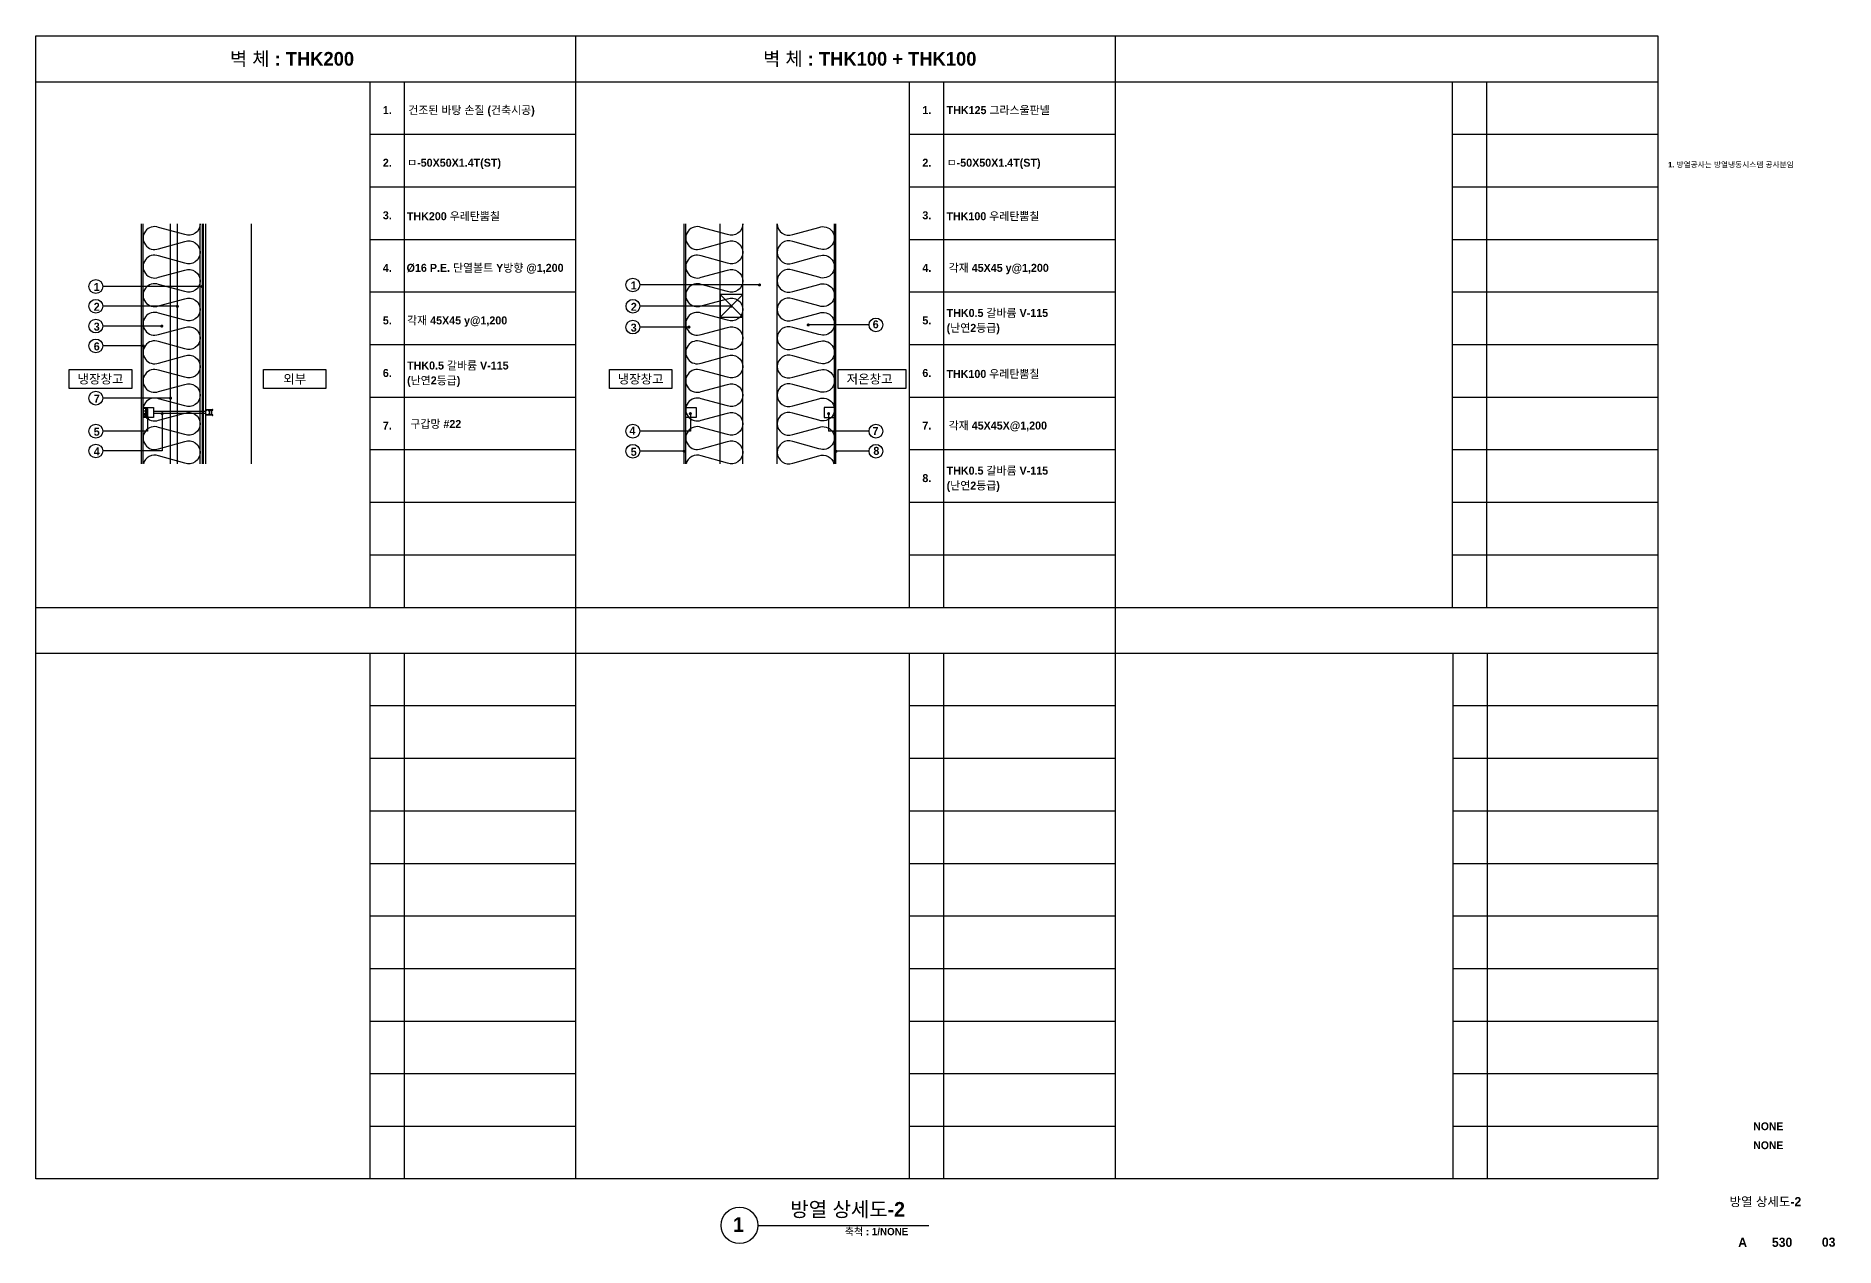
# Model space of a CAD drawing. Extents: x 0 to 33270, y 0 to 5940.
# Drawn here: x 8600 to 16469, y 251 to 5550 of the extents above; entities that cross this region are included whole.
import ezdxf
from ezdxf.enums import TextEntityAlignment as Align

# ---------------------------------------------------------------- set-up
doc = ezdxf.new("R2010")
doc.units = 0
doc.header["$LTSCALE"] = 300
doc.header["$MEASUREMENT"] = 0
doc.linetypes.add('JIS_02_0.7', pattern=[1.35, 0.75, -0.6])
doc.layers.get('0').update_dxf_attribs({"linetype": 'CONTINUOUS'})
for name, color, linetype in [('A-ANNO-GRA1', 7, 'CONTINUOUS'), ('A-ANNO-LEAD', 4, 'CONTINUOUS'), ('A-ANNO-TEXT1', 7, 'CONTINUOUS'), ('A-ST-AXIS-BUB', 7, 'CONTINUOUS'), ('conc', 2, 'CONTINUOUS'), ('tt1', 3, 'CONTINUOUS'), ('WALL3', 3, 'CONTINUOUS'), ('단열', 251, 'CONTINUOUS'), ('볼트', 253, 'JIS_02_0.7')]:
    doc.layers.add(name, color=color, linetype=linetype)
doc.styles.add('2020음성 1차', font='나눔고딕Bold.ttf')

msp = doc.modelspace()

# ---------------------------------------------------------------- linework, layer by layer
for p, q in [((9061.4, 3678.3), (9061.4, 4728.3)), ((9068.4, 3678.3), (9068.4, 4728.3)), ((9328.4, 3678.3), (9328.4, 4728.3)), ((9333.4, 3678.3), (9333.4, 4728.3)), ((11435.3, 3678.3), (11435.3, 4728.3)), ((11442.3, 3678.3), (11442.3, 4728.3)), ((12092.3, 3678.3), (12092.3, 4728.3)), ((12099.3, 3678.3), (12099.3, 4728.3)), ((9068.4, 3925.1), (9113.4, 3925.1)), ((9068.4, 3925.1), (9113.4, 3925.1)), ((9068.4, 3880.1), (9068.4, 3925.1)), ((9113.4, 3880.1), (9068.4, 3880.1)), ((9113.4, 3880.1), (9068.4, 3880.1)), ((9113.4, 3925.1), (9113.4, 3880.1)), ((9113.4, 3925.1), (9113.4, 3880.1)), ((11442.3, 3925.1), (11487.3, 3925.1)), ((11442.3, 3880.1), (11442.3, 3925.1)), ((11487.3, 3880.1), (11442.3, 3880.1)), ((11487.3, 3925.1), (11487.3, 3880.1)), ((12092.3, 3925.1), (12047.3, 3925.1)), ((12047.3, 3925.1), (12047.3, 3880.1)), ((12047.3, 3880.1), (12092.3, 3880.1)), ((12092.3, 3880.1), (12092.3, 3925.1))]:
    msp.add_line(p, q)
at = {"layer": 'A-ANNO-GRA1'}
for p, q in [((10960, 5550), (10960, 550)), ((10960, 5550), (10960, 550)), ((13320, 5550), (13320, 550)), ((8600, 5350), (15695, 5350)), ((10060, 5350), (10060, 3050)), ((10210, 5350), (10210, 3050)), ((12420, 5350), (12420, 3050)), ((12570, 5350), (12570, 3050)), ((14795, 5350), (14795, 3050)), ((14945, 5350), (14945, 3050)), ((10060, 5120), (10960, 5120)), ((12420, 5120), (13320, 5120)), ((14795, 5120), (15695, 5120)), ((10060, 4890), (10960, 4890)), ((12420, 4890), (13320, 4890)), ((14795, 4890), (15695, 4890)), ((10060, 4660), (10960, 4660)), ((12420, 4660), (13320, 4660)), ((14795, 4660), (15695, 4660)), ((10060, 4430), (10960, 4430)), ((12420, 4430), (13320, 4430)), ((14795, 4430), (15695, 4430)), ((10060, 4200), (10960, 4200)), ((12420, 4200), (13320, 4200)), ((14795, 4200), (15695, 4200)), ((10060, 3970), (10960, 3970)), ((12420, 3970), (13320, 3970)), ((14795, 3970), (15695, 3970)), ((10060, 3740), (10960, 3740)), ((12420, 3740), (13320, 3740)), ((14795, 3740), (15695, 3740)), ((10060, 3510), (10960, 3510)), ((12420, 3510), (13320, 3510)), ((14795, 3510), (15695, 3510)), ((10060, 3280), (10960, 3280)), ((12420, 3280), (13320, 3280)), ((14795, 3280), (15695, 3280)), ((8600, 3050), (15695, 3050)), ((8600, 2850), (15695, 2850)), ((10060, 2850), (10060, 550)), ((10210, 2850), (10210, 550)), ((12420, 2850), (12420, 550)), ((12570, 2850), (12570, 550)), ((14798.2, 2850), (14798.2, 550)), ((14948.2, 2850), (14948.2, 550)), ((10060, 2620), (10960, 2620)), ((12420, 2620), (13320, 2620)), ((14798.2, 2620), (15695, 2620)), ((10060, 2390), (10960, 2390)), ((12420, 2390), (13320, 2390)), ((14798.2, 2390), (15695, 2390)), ((10060, 2160), (10960, 2160)), ((12420, 2160), (13320, 2160)), ((14798.2, 2160), (15695, 2160)), ((10060, 1930), (10960, 1930)), ((12420, 1930), (13320, 1930)), ((14798.2, 1930), (15695, 1930)), ((10060, 1700), (10960, 1700)), ((12420, 1700), (13320, 1700)), ((14798.2, 1700), (15695, 1700)), ((10060, 1470), (10960, 1470)), ((12420, 1470), (13320, 1470)), ((14798.2, 1470), (15695, 1470)), ((10060, 1240), (10960, 1240)), ((12420, 1240), (13320, 1240)), ((14798.2, 1240), (15695, 1240)), ((10060, 1010), (10960, 1010)), ((12420, 1010), (13320, 1010)), ((14798.2, 1010), (15695, 1010)), ((10060, 780), (10960, 780)), ((12420, 780), (13320, 780)), ((14798.2, 780), (15695, 780))]:
    msp.add_line(p, q, dxfattribs=at)
msp.add_lwpolyline([(15695, 550), (8600, 550), (8600, 5550), (15695, 5550)], close=True, dxfattribs=at)
at = {"layer": 'A-ANNO-LEAD', "linetype": 'Continuous'}
for p, q in [((9088.4, 3897.6), (9088.4, 3820.9)), ((9088.4, 3880.1), (9088.4, 3820.9)), ((11462.3, 3897.6), (11462.3, 3820.9)), ((12067.3, 3897.6), (12067.3, 3820.9))]:
    msp.add_line(p, q, dxfattribs=at)
for points in [[(9326.2, 4453.9), (8891.8, 4453.9)], [(11765, 4460.5), (11240.7, 4460.5)], [(9218.4, 4367.3), (8891.8, 4367.3)], [(9218.4, 4367.3), (8891.8, 4367.3)], [(11640.4, 4367.3), (11241.2, 4367.3)], [(9150.3, 4280.7), (8891.8, 4280.7)], [(9093.3, 4280.7), (8891.8, 4280.7)], [(11459.7, 4276.2), (11240.7, 4276.2)], [(12243.9, 4285.6), (11974.7, 4285.6)], [(9068.4, 4194.1), (8891.8, 4194.1)], [(9188.4, 3965.4), (8891.8, 3965.4)], [(9152.1, 3897.6), (9152.1, 3734.2), (8891.8, 3734.2)], [(9088.4, 3820.9), (8891.8, 3820.9)], [(9088.4, 3820.9), (8891.8, 3820.9)], [(11462.3, 3820.9), (11240.7, 3820.9)], [(12243.9, 3820.9), (12067.3, 3820.9)], [(11435.3, 3733), (11240.7, 3733)], [(12243.9, 3733), (12099.3, 3733)]]:
    msp.add_lwpolyline(points, dxfattribs=at)
at = {"layer": 'A-ANNO-LEAD', "linetype": 'Continuous', "const_width": 6.67}
for points in [[(9322.9, 4454.6, 1), (9329.4, 4453.2, 1)], [(11761.8, 4461.2, 1), (11768.3, 4459.9, 1)], [(9215.1, 4368, 1), (9221.7, 4366.6, 1)], [(11637.2, 4368, 1), (11643.7, 4366.6, 1)], [(9147, 4281.4, 1), (9153.6, 4280, 1)], [(11453.1, 4276.9, 1), (11459.7, 4275.6, 1)], [(11974.8, 4286.3, 1), (11981.3, 4284.9, 1)], [(9065.1, 4194.8, 1), (9071.7, 4193.4, 1)], [(9185.1, 3966.1, 1), (9191.7, 3964.7, 1)], [(9085.1, 3880.8, 1), (9091.6, 3879.4, 1)], [(9085.1, 3880.8, 1), (9091.6, 3879.4, 1)], [(9148.8, 3898.3, 1), (9155.3, 3896.9, 1)], [(11459, 3898.3, 1), (11465.5, 3896.9, 1)], [(12064, 3898.3, 1), (12070.5, 3896.9, 1)], [(11432, 3733.7, 1), (11438.5, 3732.3, 1)], [(12096, 3733.7, 1), (12102.5, 3732.3, 1)]]:
    msp.add_lwpolyline(points, format="xyb", close=True, dxfattribs=at)
at = {"layer": 'A-ST-AXIS-BUB', "color": 0}
msp.add_line((11757.3, 346.2), (12505.9, 346.2), dxfattribs=at)
at = {"layer": 'A-ST-AXIS-BUB'}
for points in [[(8745.4, 4090.6), (9018.9, 4090.6), (9018.9, 4007.8), (8745.4, 4007.8)], [(9595, 4090.6), (9868.5, 4090.6), (9868.5, 4007.8), (9595, 4007.8)], [(11108.2, 4090.6), (11381.7, 4090.6), (11381.7, 4007.8), (11108.2, 4007.8)], [(12109.5, 4090.6), (12404.4, 4090.6), (12404.4, 4007.8), (12109.5, 4007.8)]]:
    msp.add_lwpolyline(points, close=True, dxfattribs=at)
for centre in [(11210.7, 4460.5), (8861.8, 4453.9), (8861.8, 4367.3), (11211.2, 4367.3), (8861.8, 4280.7), (11210.7, 4276.2), (12273.9, 4285.6), (8861.8, 4194.1), (8861.8, 3965.4), (8861.8, 3820.9), (11210.7, 3820.9), (12273.9, 3820.9), (8861.8, 3734.2), (11210.7, 3733), (12273.9, 3733)]:
    msp.add_circle(centre, 30, dxfattribs=at)
at = {"layer": 'A-ST-AXIS-BUB', "color": 0}
msp.add_circle((11677.3, 346.2), 80, dxfattribs=at)
at = {"layer": 'conc'}
for p, q in [((9318.4, 3678.3), (9318.4, 4728.3)), ((12092.3, 3678.3), (12092.3, 4728.3))]:
    msp.add_line(p, q, dxfattribs=at)
at = {"layer": 'conc', "color": 3}
for p, q in [((11592.3, 3678.3), (11592.3, 4728.3)), ((11692.3, 3678.3), (11692.3, 4728.3)), ((11692.3, 3678.3), (11692.3, 4728.3)), ((11842.3, 3678.3), (11842.3, 4728.3)), ((11842.3, 3678.3), (11842.3, 4728.3)), ((11592.3, 4419.1), (11692.3, 4319.1)), ((11592.3, 4319.1), (11692.3, 4419.1))]:
    msp.add_line(p, q, dxfattribs=at)
msp.add_lwpolyline([(11592.3, 4319.1), (11692.3, 4319.1), (11692.3, 4419.1), (11592.3, 4419.1)], close=True, dxfattribs=at)
at = {"layer": 'tt1'}
for p, q in [((9188.4, 3678.3), (9188.4, 4728.3)), ((9218.4, 3678.3), (9218.4, 4728.3)), ((11592.3, 3678.3), (11592.3, 4728.3))]:
    msp.add_line(p, q, dxfattribs=at)
at = {"layer": 'WALL3'}
for p, q in [((9343.4, 3678.3), (9343.4, 4728.3)), ((9543.4, 3678.3), (9543.4, 4728.3))]:
    msp.add_line(p, q, dxfattribs=at)
at = {"layer": '단열', "color": 4}
for points in [[(9318.4, 4728.3, -0.524856), (9250.7, 4681.6), (9136.2, 4712.6, 1.449198), (9136.2, 4619.1), (9250.7, 4650.1, -0.524856), (9318.4, 4603.3, -0.524856), (9250.7, 4556.6), (9136.2, 4587.6, 1.449198), (9136.2, 4494.1), (9250.7, 4525.1, -0.524856), (9318.4, 4478.3, -0.524856), (9250.7, 4431.6), (9136.2, 4462.6, 1.449198), (9136.2, 4369.1), (9250.7, 4400.1, -0.524856), (9318.4, 4353.3, -0.524856), (9250.7, 4306.6), (9136.2, 4337.6, 1.449198), (9136.2, 4244.1), (9250.7, 4275.1, -0.524856), (9318.4, 4228.3, -0.524856), (9250.7, 4181.6), (9136.2, 4212.6, 1.449198), (9136.2, 4119.1), (9250.7, 4150.1, -0.524856), (9318.4, 4103.3, -0.524856), (9250.7, 4056.6), (9136.2, 4087.6, 1.449198), (9136.2, 3994.1), (9250.7, 4025.1, -0.524856), (9318.4, 3978.3, -0.524856), (9250.7, 3931.6), (9136.2, 3962.6, 1.449198), (9136.2, 3869.1), (9250.7, 3900.1, -0.524856), (9318.4, 3853.3, -0.524856), (9250.7, 3806.6), (9136.2, 3837.6, 1.449198), (9136.2, 3744.1), (9250.7, 3775.1, -0.524856), (9318.4, 3728.3, -0.524856), (9250.7, 3681.6), (9136.2, 3712.6, 0.446849), (9070, 3678.3, 0.446849)], [(11692.3, 4728.3, -0.524856), (11624.5, 4681.6), (11510, 4712.6, 1.449198), (11510, 4619.1), (11624.5, 4650.1, -0.524856), (11692.3, 4603.3, -0.524856), (11624.5, 4556.6), (11510, 4587.6, 1.449198), (11510, 4494.1), (11624.5, 4525.1, -0.524856), (11692.3, 4478.3, -0.524856), (11624.5, 4431.6), (11510, 4462.6, 1.449198), (11510, 4369.1), (11624.5, 4400.1, -0.524856), (11692.3, 4353.3, -0.524856), (11624.5, 4306.6), (11510, 4337.6, 1.449198), (11510, 4244.1), (11624.5, 4275.1, -0.524856), (11692.3, 4228.3, -0.524856), (11624.5, 4181.6), (11510, 4212.6, 1.449198), (11510, 4119.1), (11624.5, 4150.1, -0.524856), (11692.3, 4103.3, -0.524856), (11624.5, 4056.6), (11510, 4087.6, 1.449198), (11510, 3994.1), (11624.5, 4025.1, -0.524856), (11692.3, 3978.3, -0.524856), (11624.5, 3931.6), (11510, 3962.6, 1.449198), (11510, 3869.1), (11624.5, 3900.1, -0.524856), (11692.3, 3853.3, -0.524856), (11624.5, 3806.6), (11510, 3837.6, 1.449198), (11510, 3744.1), (11624.5, 3775.1, -0.524856), (11692.3, 3728.3, -0.524856), (11624.5, 3681.6), (11510, 3712.6, 0.446849), (11443.9, 3678.3, 0.446849)], [(11842.3, 4728.3, 0.524856), (11910, 4681.6), (12024.5, 4712.6, -1.449198), (12024.5, 4619.1), (11910, 4650.1, 0.524856), (11842.3, 4603.3, 0.524856), (11910, 4556.6), (12024.5, 4587.6, -1.449198), (12024.5, 4494.1), (11910, 4525.1, 0.524856), (11842.3, 4478.3, 0.524856), (11910, 4431.6), (12024.5, 4462.6, -1.449198), (12024.5, 4369.1), (11910, 4400.1, 0.524856), (11842.3, 4353.3, 0.524856), (11910, 4306.6), (12024.5, 4337.6, -1.449198), (12024.5, 4244.1), (11910, 4275.1, 0.524856), (11842.3, 4228.3, 0.524856), (11910, 4181.6), (12024.5, 4212.6, -1.449198), (12024.5, 4119.1), (11910, 4150.1, 0.524856), (11842.3, 4103.3, 0.524856), (11910, 4056.6), (12024.5, 4087.6, -1.449198), (12024.5, 3994.1), (11910, 4025.1, 0.524856), (11842.3, 3978.3, 0.524856), (11910, 3931.6), (12024.5, 3962.6, -1.449198), (12024.5, 3869.1), (11910, 3900.1, 0.524856), (11842.3, 3853.3, 0.524856), (11910, 3806.6), (12024.5, 3837.6, -1.449198), (12024.5, 3744.1), (11910, 3775.1, 0.524856), (11842.3, 3728.3, 0.524856), (11910, 3681.6), (12024.5, 3712.6, -0.446849), (12090.7, 3678.3, -0.446849)]]:
    msp.add_lwpolyline(points, format="xyb", dxfattribs=at)
at = {"layer": '볼트'}
for p, q in [((9068.4, 3919.1), (9068.4, 3909.1)), ((9068.4, 3896.1), (9068.4, 3886.1)), ((9087.4, 3920.1), (9069.4, 3920.1)), ((9087.4, 3920.1), (9069.4, 3920.1)), ((9078.4, 3908.1), (9069.4, 3908.1)), ((9078.4, 3908.1), (9069.4, 3908.1)), ((9078.4, 3897.1), (9069.4, 3897.1)), ((9078.4, 3897.1), (9069.4, 3897.1)), ((9087.4, 3885.1), (9069.4, 3885.1)), ((9087.4, 3885.1), (9069.4, 3885.1)), ((9078.4, 3920.1), (9078.4, 3885.1)), ((9078.4, 3920.1), (9078.4, 3885.1)), ((9088.4, 3908.6), (9078.4, 3908.6)), ((9088.4, 3908.6), (9078.4, 3908.6)), ((9088.4, 3896.6), (9078.4, 3896.6)), ((9088.4, 3896.6), (9078.4, 3896.6)), ((9080.4, 3920.1), (9080.4, 3885.1)), ((9080.4, 3920.1), (9080.4, 3885.1)), ((9082.4, 3920.1), (9082.4, 3885.1)), ((9082.4, 3920.1), (9082.4, 3885.1)), ((9084.4, 3920.1), (9084.4, 3885.1)), ((9084.4, 3920.1), (9084.4, 3885.1)), ((9086.4, 3920.1), (9086.4, 3885.1)), ((9086.4, 3920.1), (9086.4, 3885.1)), ((9088.4, 3919.1), (9088.4, 3886.1)), ((9088.4, 3919.1), (9088.4, 3886.1)), ((9341.2, 3907.6), (9088.4, 3907.6)), ((9088.4, 3897.6), (9088.4, 3907.6)), ((9088.4, 3897.6), (9088.4, 3907.6)), ((9341.2, 3897.6), (9088.4, 3897.6)), ((9358.4, 3914.6), (9344.4, 3914.6)), ((9371.4, 3912.6), (9344.4, 3912.6)), ((9350.4, 3892.6), (9344.4, 3892.6)), ((9371.4, 3892.6), (9344.4, 3892.6)), ((9358.4, 3890.6), (9344.4, 3890.6)), ((9371.4, 3915.6), (9358.4, 3914.6)), ((9358.4, 3904.6), (9358.4, 3900.6)), ((9371.4, 3889.6), (9358.4, 3890.6)), ((9368.4, 3909.5), (9368.4, 3895.7))]:
    msp.add_line(p, q, dxfattribs=at)
for centre, radius, start, end in [((9069.4, 3919.1), 1, 90, 180), ((9069.4, 3909.1), 1, 180, 270), ((9069.4, 3896.1), 1, 90, 180), ((9069.4, 3886.1), 1, 180, 270), ((9087.4, 3919.1), 1, 0, 90), ((9087.4, 3919.1), 1, 0, 90), ((9087.4, 3886.1), 1, 270, 0), ((9087.4, 3886.1), 1, 270, 0), ((9341.2, 3910.6), 3, 270, 326.94427), ((9341.2, 3894.6), 3, 33.05573, 90), ((9344.4, 3913.6), 1, 90, 180), ((9344.4, 3913.6), 1, 180, 270), ((9344.4, 3891.6), 1, 90, 180), ((9344.4, 3891.6), 1, 180, 270), ((9350.4, 3904.6), 8, 0, 146.94427), ((9350.4, 3900.6), 8, 213.05573, 0), ((9366.4, 3904.6), 8, 101.53696, 180), ((9366.4, 3900.6), 8, 180, 258.46304), ((9365.4, 3909.5), 3, 0, 101.53696), ((9365.4, 3895.7), 3, 258.46304, 0), ((9371.4, 3913.6), 2, 14.47751, 90), ((9371.4, 3914.6), 2, 270, 345.52249), ((9371.4, 3890.6), 2, 14.47751, 90), ((9371.4, 3891.6), 2, 270, 345.52249)]:
    msp.add_arc(centre, radius, start, end, dxfattribs=at)

# ---------------------------------------------------------------- texts
at = {"layer": 'A-ANNO-TEXT1', "style": '2020음성 1차'}
for s, height, p in [('벽 체 : THK200', 60, (9448.5, 5420)), ('벽 체 : THK100 + THK100', 60, (11780.6, 5420)), ('1.', 35, (10117.2, 5208)), ('건조된 바탕 손질 (건축시공)', 35, (10228.5, 5208)), ('1.', 35, (12477.2, 5208)), ('THK125 그라스울판넬', 35, (12583.4, 5208)), ('2.', 35, (10117.2, 4978)), ('ㅁ-50X50X1.4T(ST)', 35, (10223.4, 4978)), ('2.', 35, (12477.2, 4978)), ('ㅁ-50X50X1.4T(ST)', 35, (12583.4, 4978)), ('3.', 35, (10117.2, 4748)), ('THK200 우레탄뿜칠 ', 35, (10222.5, 4743.9)), ('3.', 35, (12477.2, 4748)), ('THK100 우레탄뿜칠 ', 35, (12582.5, 4743.9)), ('4.', 35, (10117.2, 4518)), ('Ø16 P.E. 단열볼트 Y방향 @1,200', 35, (10221.3, 4518)), ('4.', 35, (12477.2, 4518)), ('각재 45X45 y@1,200', 35, (12592.3, 4518)), ('THK0.5 갈바륨 V-115', 35, (12583.4, 4320.7)), ('5.', 35, (10117.2, 4288)), ('각재 45X45 y@1,200', 35, (10223.4, 4288)), ('5.', 35, (12477.2, 4288)), ('(난연2등급)', 35, (12583.4, 4255.3)), ('6.', 35, (10117.2, 4058)), ('THK0.5 갈바륨 V-115', 35, (10223.4, 4090.7)), ('6.', 35, (12477.2, 4058)), ('THK100 우레탄뿜칠 ', 35, (12582.5, 4053.9)), ('(난연2등급)', 35, (10223.4, 4025.3)), ('7.', 35, (10117.2, 3828)), ('구갑망 #22', 35, (10237.4, 3835)), ('7.', 35, (12477.2, 3828)), ('각재 45X45X@1,200', 35, (12592.3, 3828)), ('8.', 35, (12477.2, 3598)), ('THK0.5 갈바륨 V-115', 35, (12583.4, 3630.7)), ('(난연2등급)', 35, (12583.4, 3565.3))]:
    msp.add_text(s, height=height, dxfattribs=at).set_placement(p)
for s, height, p in [('1. 방열공사는 방열냉동시스템 공사분임', 24, (15739, 4986.8)), ('NONE', 34, (16112.1, 779.6)), ('NONE', 34, (16112.1, 696.6)), ('방열 상세도-2', 64, (11899.8, 416.2))]:
    msp.add_text(s, height=height, dxfattribs=at).set_placement(p, align=Align.MIDDLE_LEFT)
for s, p in [('냉장창고', (8882.2, 4049.2)), ('외부', (9731.7, 4049.2)), ('냉장창고', (11244.9, 4049.2)), ('저온창고', (12246.3, 4049.2))]:
    msp.add_text(s, height=40, dxfattribs=at).set_placement(p, align=Align.MIDDLE_CENTER)
at = {"layer": 'A-ANNO-TEXT1', "linetype": 'ByBlock', "style": '2020음성 1차'}
for s, p in [('방열 상세도-2', (16165, 450)), ('03', (16441.6, 272.7))]:
    msp.add_text(s, height=40, dxfattribs=at).set_placement(p, align=Align.MIDDLE_CENTER)
at = {"layer": 'A-ANNO-TEXT1', "style": '2020음성 1차'}
msp.add_text('1', height=64, dxfattribs=at).set_placement((11673.1, 349.7), align=Align.MIDDLE)
msp.add_text('축척 : 1/NONE', height=32, dxfattribs=at).set_placement((12415.6, 303), align=Align.RIGHT)
at = {"layer": 'A-ANNO-TEXT1', "linetype": 'ByBlock', "style": '2020음성 1차'}
for s, p in [('A', (16045.9, 272)), ('530', (16193.3, 272))]:
    msp.add_text(s, height=40, dxfattribs=at).set_placement(p, align=Align.MIDDLE_LEFT)
at = {"layer": 'A-ANNO-TEXT1', "char_height": 35, "width": 1.181, "style": '2020음성 1차'}
for s, insert, attachment_point in [('1', (8852.7, 4469.2), 1), ('1', (11201.6, 4475.8), 1), ('2', (8852.7, 4382.5), 1), ('2', (11202.1, 4382.5), 1), ('3', (8852.7, 4295.9), 1), ('3', (11201.6, 4291.5), 1), ('6', (12286, 4305.8), 3), ('6', (8852.7, 4209.3), 1), ('7', (8852.7, 3980.6), 1), ('5', (8852.7, 3836.1), 1), ('4', (11195.6, 3840.1), 1), ('7', (12285, 3839.1), 3), ('4', (8852.7, 3749.5), 1), ('5', (11201.6, 3748.2), 1), ('8', (12289, 3752.2), 3)]:
    msp.add_mtext(s, dxfattribs=dict(at, insert=insert, attachment_point=attachment_point))

doc.saveas('drawing.dxf')
